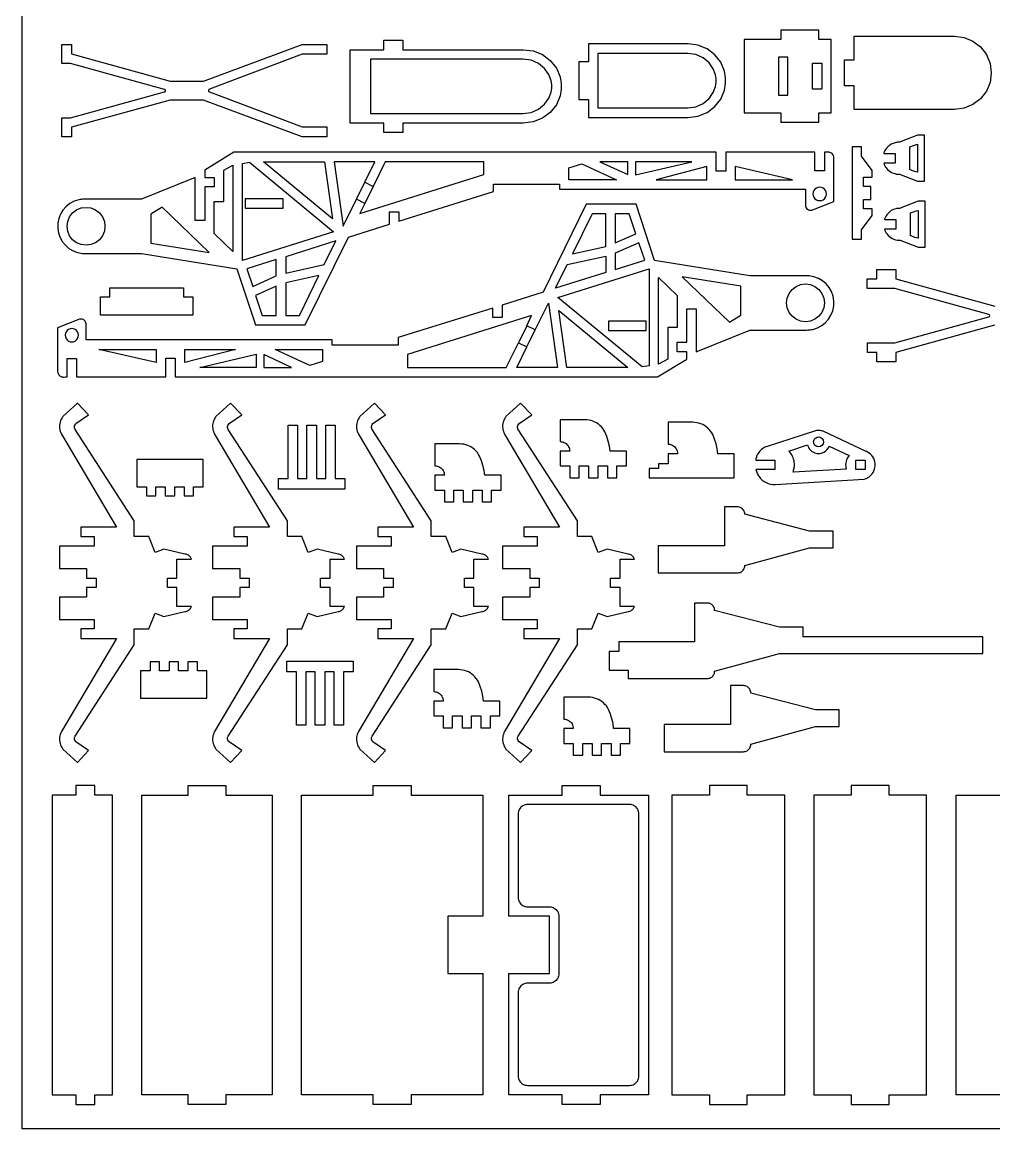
# Model space of a CAD drawing. Extents: x -12 to 65, y -17 to 90.
# Drawn here: x -12.5 to 39, y -17.1 to 41.5 of the extents above; entities that cross this region are included whole.
import ezdxf

# ---------------------------------------------------------------- set-up
doc = ezdxf.new("R2010")
doc.units = 0
doc.header["$MEASUREMENT"] = 0
doc.layers.get('0').update_dxf_attribs({"linetype": 'CONTINUOUS'})
doc.layers.add('ENGRAVE', color=1, linetype='CONTINUOUS')
doc.layers.add('LAYER_1', color=18, linetype='CONTINUOUS')

msp = doc.modelspace()

# ---------------------------------------------------------------- linework, layer by layer
msp.add_lwpolyline([(-12.472, -17.124), (-12.472, 90.411), (64.89, 90.411), (64.89, -17.124)], close=True)
at = {"layer": 'ENGRAVE'}
for points in [[(-0.816, 28.855), (-0.816, 33.983), (-0.437, 34.048), (4.011, 30.369)], [(0.311, 34.079), (3.537, 34.079), (3.959, 31.062)], [(-2.305, 30.272), (-2.305, 31.967), (-1.803, 31.967), (-1.803, 33.631), (-1.317, 33.897), (-1.317, 29.322)], [(-5.667, 29.771), (-2.564, 29.271), (-5.064, 31.674), (-5.667, 31.307)], [(15.893, 26.894), (20.72, 28.408), (20.72, 23.28), (20.341, 23.215)], [(21.221, 23.365), (21.221, 27.941), (22.209, 26.991), (22.209, 25.295), (21.706, 25.295), (21.706, 23.631)], [(22.468, 27.991), (24.968, 25.589), (25.571, 25.956), (25.571, 27.491)], [(16.367, 23.183), (15.944, 26.201), (19.593, 23.183)], [(14.157, -14.806), (14.222, -14.819), (14.287, -14.823), (19.677, -14.823), (19.742, -14.819), (19.806, -14.806), (19.869, -14.785), (19.927, -14.756), (19.982, -14.72), (20.031, -14.677), (20.074, -14.627), (20.111, -14.573), (20.14, -14.514), (20.161, -14.452), (20.174, -14.388), (20.178, -14.322), (20.178, -0.457), (20.174, -0.391), (20.161, -0.327), (20.14, -0.265), (20.111, -0.206), (20.074, -0.152), (20.031, -0.102), (19.982, -0.059), (19.927, -0.023), (19.869, 0.006), (19.806, 0.028), (19.742, 0.04), (19.677, 0.045), (14.287, 0.045), (14.222, 0.04), (14.157, 0.028), (14.095, 0.006), (14.037, -0.023), (13.982, -0.059), (13.933, -0.102), (13.889, -0.152), (13.853, -0.206), (13.824, -0.265), (13.803, -0.327), (13.79, -0.391), (13.786, -0.457), (13.786, -4.868), (13.79, -4.933), (13.803, -4.998), (13.824, -5.06), (13.853, -5.119), (13.889, -5.173), (13.933, -5.223), (13.982, -5.266), (14.037, -5.302), (14.095, -5.331), (14.157, -5.352), (14.222, -5.365), (14.287, -5.369), (15.442, -5.369), (15.508, -5.374), (15.572, -5.386), (15.634, -5.408), (15.693, -5.437), (15.748, -5.473), (15.797, -5.516), (15.84, -5.565), (15.877, -5.62), (15.906, -5.679), (15.927, -5.741), (15.939, -5.805), (15.944, -5.871), (15.944, -8.908), (15.939, -8.974), (15.927, -9.038), (15.906, -9.1), (15.877, -9.159), (15.84, -9.213), (15.797, -9.263), (15.748, -9.306), (15.693, -9.342), (15.634, -9.371), (15.572, -9.392), (15.508, -9.405), (15.442, -9.41), (14.287, -9.41), (14.222, -9.414), (14.157, -9.427), (14.095, -9.448), (14.037, -9.477), (13.982, -9.513), (13.933, -9.556), (13.889, -9.606), (13.853, -9.66), (13.824, -9.719), (13.803, -9.781), (13.79, -9.845), (13.786, -9.911), (13.786, -14.322), (13.79, -14.388), (13.803, -14.452), (13.824, -14.514), (13.853, -14.573), (13.889, -14.627), (13.933, -14.677), (13.982, -14.72), (14.037, -14.756), (14.095, -14.785)]]:
    msp.add_lwpolyline(points, close=True, dxfattribs=at)
for points in [[(5.66, 32.988), (6.193, 34.079), (4.043, 34.079), (4.521, 30.666), (5.219, 32.088)], [(5.668, 31.868), (5.406, 31.334), (11.97, 33.393), (11.97, 34.079), (6.752, 34.079), (6.109, 32.768)], [(14.685, 25.175), (15.383, 26.596), (15.861, 23.183), (13.711, 23.183), (14.244, 24.274)], [(14.236, 25.395), (14.497, 25.929), (7.934, 23.87), (7.934, 23.183), (13.152, 23.183), (13.795, 24.494)]]:
    msp.add_lwpolyline(points, dxfattribs=at)
at = {"layer": 'LAYER_1'}
for points in [[(25.753, 36.665), (27.696, 36.665), (27.696, 36.164), (29.702, 36.164), (29.702, 36.665), (30.36, 36.665), (30.36, 40.549), (29.702, 40.549), (29.702, 41.05), (27.696, 41.05), (27.696, 40.549), (25.753, 40.549)], [(4.898, 36.122), (4.898, 40.009), (6.674, 40.009), (6.674, 40.51), (7.677, 40.51), (7.677, 40.009), (14.05, 40.009), (14.576, 39.943), (15.066, 39.748), (15.487, 39.44), (15.81, 39.037), (16.013, 38.568), (16.061, 38.216), (16.061, 37.915), (16.013, 37.562), (15.81, 37.094), (15.487, 36.691), (15.066, 36.382), (14.576, 36.188), (14.05, 36.122), (7.677, 36.122), (7.677, 35.621), (6.674, 35.621), (6.674, 36.122)], [(31.563, 36.837), (31.563, 38.091), (31.064, 38.091), (31.064, 39.466), (31.563, 39.466), (31.563, 40.722), (36.884, 40.725), (37.387, 40.659), (37.856, 40.465), (38.258, 40.156), (38.567, 39.754), (38.762, 39.286), (38.828, 38.783), (38.762, 38.28), (38.568, 37.811), (38.26, 37.409), (37.857, 37.1), (37.389, 36.906), (36.886, 36.839)], [(-9.864, 35.398), (-10.365, 35.398), (-10.365, 36.399), (-9.916, 36.399), (-4.932, 37.772), (-4.917, 37.777), (-4.905, 37.786), (-4.894, 37.797), (-4.886, 37.81), (-4.881, 37.825), (-4.879, 37.84), (-4.881, 37.856), (-4.886, 37.871), (-4.894, 37.884), (-4.905, 37.895), (-4.917, 37.904), (-4.932, 37.909), (-9.916, 39.286), (-10.365, 39.286), (-10.365, 40.287), (-9.863, 40.287), (-9.863, 39.786), (-4.628, 38.344), (-2.873, 38.344), (2.349, 40.286), (3.659, 40.286), (3.659, 39.767), (2.349, 39.767), (-2.56, 37.911), (-2.574, 37.906), (-2.587, 37.897), (-2.598, 37.886), (-2.606, 37.872), (-2.611, 37.858), (-2.612, 37.842), (-2.611, 37.827), (-2.606, 37.812), (-2.598, 37.799), (-2.587, 37.788), (-2.574, 37.779), (-2.56, 37.773), (2.349, 35.916), (3.659, 35.916), (3.659, 35.398), (2.349, 35.398), (-2.873, 37.341), (-4.628, 37.341), (-9.864, 35.899)], [(17.499, 36.425), (22.784, 36.425), (23.301, 36.491), (23.784, 36.685), (24.198, 36.994), (24.516, 37.396), (24.715, 37.865), (24.763, 38.217), (24.763, 38.519), (24.715, 38.871), (24.516, 39.34), (24.198, 39.742), (23.784, 40.051), (23.301, 40.245), (22.784, 40.311), (17.499, 40.311), (17.499, 39.368), (16.999, 39.368), (16.999, 37.37), (17.499, 37.37)], [(14.472, 39.447), (14.037, 39.509), (5.973, 39.509), (5.973, 36.622), (14.037, 36.622), (14.472, 36.683), (14.86, 36.856), (15.181, 37.121), (15.41, 37.44), (15.535, 37.765), (15.56, 37.969), (15.56, 38.162), (15.535, 38.366), (15.41, 38.691), (15.181, 39.01), (14.86, 39.275)], [(17.999, 36.925), (22.771, 36.925), (23.197, 36.986), (23.577, 37.159), (23.891, 37.423), (24.115, 37.742), (24.237, 38.068), (24.262, 38.271), (24.262, 38.465), (24.237, 38.669), (24.115, 38.994), (23.891, 39.313), (23.577, 39.577), (23.197, 39.75), (22.771, 39.811), (17.999, 39.811)], [(27.562, 37.609), (28.062, 37.609), (28.062, 39.607), (27.562, 39.607)], [(29.359, 37.919), (29.359, 39.294), (29.859, 39.294), (29.859, 37.919)], [(31.466, 29.973), (31.966, 29.973), (31.966, 30.476), (32.522, 31.232), (32.522, 31.576), (32.064, 31.576), (32.064, 32.076), (32.457, 32.076), (32.457, 32.763), (32.064, 32.763), (32.064, 33.263), (32.522, 33.263), (32.522, 33.607), (31.966, 34.363), (31.966, 34.863), (31.466, 34.863)], [(34.522, 33.66), (34.522, 34.866), (34.717, 34.945), (34.92, 35), (34.92, 33.526), (34.852, 33.541), (34.651, 33.604)], [(18.11, 34.079), (19.589, 33.398), (19.589, 34.079)], [(19.992, 33.379), (22.977, 34.079), (19.992, 34.079)], [(16.474, 33.122), (16.474, 33.754), (17.155, 33.967), (18.99, 33.122)], [(21.09, 33.122), (23.769, 33.122), (23.769, 33.822)], [(25.272, 33.122), (28.311, 33.122), (25.272, 33.823)], [(5.219, 32.088), (5.66, 32.988), (6.109, 32.768), (5.668, 31.868)], [(29.495, 32.119), (29.568, 32.063), (29.654, 32.028), (29.746, 32.016), (29.837, 32.028), (29.923, 32.063), (29.996, 32.119), (30.053, 32.193), (30.088, 32.278), (30.1, 32.37), (30.088, 32.462), (30.053, 32.547), (29.996, 32.621), (29.923, 32.677), (29.837, 32.712), (29.746, 32.725), (29.654, 32.712), (29.568, 32.677), (29.495, 32.621), (29.439, 32.547), (29.403, 32.462), (29.391, 32.37), (29.403, 32.278), (29.439, 32.193)], [(-10.058, 30.4), (-10.093, 30.66), (-10.058, 30.919), (-9.958, 31.161), (-9.799, 31.369), (-9.591, 31.528), (-9.349, 31.628), (-9.09, 31.662), (-8.83, 31.628), (-8.588, 31.528), (-8.381, 31.369), (-8.221, 31.161), (-8.121, 30.919), (-8.087, 30.66), (-8.121, 30.4), (-8.221, 30.158), (-8.381, 29.95), (-8.588, 29.791), (-8.83, 29.691), (-9.09, 29.657), (-9.349, 29.691), (-9.591, 29.791), (-9.799, 29.95), (-9.958, 30.158)], [(-0.659, 31.619), (1.346, 31.619), (1.346, 32.12), (-0.659, 32.12)], [(16.663, 29.209), (18.423, 29.593), (18.423, 31.325), (17.7, 31.325)], [(18.925, 29.778), (20.014, 30.265), (19.663, 31.325), (18.925, 31.325)], [(34.786, 30.071), (34.589, 30.146), (34.558, 30.162), (34.558, 31.367), (34.654, 31.41), (34.853, 31.478), (34.956, 31.502), (34.956, 30.027)], [(1.48, 28.182), (3.523, 28.628), (4.138, 29.885), (1.48, 29.051)], [(20.481, 28.857), (20.173, 29.787), (18.925, 29.229), (18.925, 28.368)], [(-0.269, 27.476), (0.979, 28.034), (0.979, 28.894), (-0.577, 28.406)], [(15.765, 27.377), (16.381, 28.634), (18.423, 29.08), (18.423, 28.211)], [(1.48, 25.937), (2.204, 25.937), (3.241, 28.054), (1.48, 27.669)], [(28.125, 26.101), (28.025, 26.343), (27.991, 26.603), (28.025, 26.862), (28.125, 27.104), (28.284, 27.312), (28.492, 27.471), (28.734, 27.572), (28.994, 27.606), (29.253, 27.572), (29.495, 27.471), (29.703, 27.312), (29.862, 27.104), (29.962, 26.862), (29.996, 26.603), (29.962, 26.343), (29.862, 26.101), (29.703, 25.894), (29.495, 25.734), (29.253, 25.634), (28.994, 25.6), (28.734, 25.634), (28.492, 25.734), (28.284, 25.894)], [(-8.324, 25.949), (-8.324, 26.929), (-7.823, 26.929), (-7.823, 27.407), (-3.937, 27.407), (-3.937, 26.929), (-3.436, 26.929), (-3.436, 25.949)], [(0.241, 25.937), (0.979, 25.937), (0.979, 27.484), (-0.111, 26.998)], [(-10.019, 24.585), (-9.933, 24.55), (-9.842, 24.538), (-9.75, 24.55), (-9.664, 24.585), (-9.591, 24.642), (-9.535, 24.715), (-9.499, 24.801), (-9.487, 24.892), (-9.499, 24.984), (-9.535, 25.07), (-9.591, 25.143), (-9.664, 25.199), (-9.75, 25.235), (-9.842, 25.247), (-9.933, 25.235), (-10.019, 25.199), (-10.092, 25.143), (-10.149, 25.07), (-10.184, 24.984), (-10.196, 24.892), (-10.184, 24.801), (-10.149, 24.715), (-10.092, 24.642)], [(13.795, 24.494), (14.244, 24.274), (14.685, 25.175), (14.236, 25.395)], [(18.558, 25.644), (18.558, 25.142), (20.563, 25.142), (20.563, 25.644)], [(-8.408, 24.14), (-5.369, 24.14), (-5.369, 23.44)], [(-3.865, 23.441), (-3.865, 24.14), (-1.186, 24.14)], [(0.914, 24.14), (3.43, 24.14), (3.43, 23.508), (2.749, 23.295)], [(-3.073, 23.183), (-0.088, 23.883), (-0.088, 23.183)], [(0.315, 23.183), (1.794, 23.183), (0.315, 23.864)], [(-10.315, 2.986), (-9.541, 2.266), (-8.952, 2.899), (-9.624, 3.359), (-9.643, 3.38), (-9.673, 3.428), (-9.692, 3.482), (-9.7, 3.538), (-9.695, 3.594), (-9.688, 3.622), (-9.666, 3.674), (-6.536, 8.505), (-6.536, 9.341), (-5.77, 9.341), (-5.429, 10.183), (-4.965, 9.995), (-3.854, 10.266), (-3.806, 10.273), (-3.759, 10.285), (-3.714, 10.304), (-3.671, 10.328), (-3.632, 10.357), (-3.597, 10.39), (-3.566, 10.428), (-3.54, 10.469), (-3.513, 10.535), (-4.276, 10.535), (-4.276, 11.535), (-4.776, 11.535), (-4.776, 12.035), (-4.276, 12.035), (-4.276, 13.036), (-3.513, 13.036), (-3.54, 13.1), (-3.566, 13.141), (-3.597, 13.179), (-3.632, 13.213), (-3.671, 13.242), (-3.714, 13.266), (-3.759, 13.284), (-3.806, 13.297), (-3.854, 13.303), (-4.965, 13.574), (-5.429, 13.386), (-5.77, 14.228), (-6.536, 14.228), (-6.536, 15.064), (-9.666, 19.895), (-9.688, 19.948), (-9.695, 19.975), (-9.7, 20.032), (-9.692, 20.088), (-9.673, 20.141), (-9.643, 20.189), (-9.624, 20.21), (-8.952, 20.67), (-9.541, 21.303), (-10.315, 20.583), (-10.362, 20.516), (-10.402, 20.445), (-10.436, 20.37), (-10.462, 20.293), (-10.48, 20.213), (-10.49, 20.132), (-10.493, 20.05), (-10.487, 19.968), (-10.474, 19.887), (-10.452, 19.808), (-10.424, 19.732), (-10.387, 19.658), (-7.479, 14.728), (-9.368, 14.728), (-9.368, 14.228), (-8.663, 14.228), (-8.663, 13.728), (-10.499, 13.728), (-10.499, 12.536), (-9.058, 12.536), (-9.058, 12.035), (-8.557, 12.035), (-8.557, 11.535), (-9.058, 11.535), (-9.058, 11.033), (-10.499, 11.033), (-10.499, 9.841), (-8.663, 9.841), (-8.663, 9.341), (-9.368, 9.341), (-9.368, 8.841), (-7.479, 8.841), (-10.387, 3.911), (-10.424, 3.838), (-10.452, 3.761), (-10.474, 3.682), (-10.487, 3.601), (-10.493, 3.52), (-10.49, 3.438), (-10.48, 3.357), (-10.462, 3.277), (-10.436, 3.199), (-10.402, 3.124), (-10.362, 3.053)], [(-2.212, 2.986), (-1.439, 2.266), (-0.849, 2.899), (-1.522, 3.359), (-1.557, 3.404), (-1.582, 3.455), (-1.595, 3.51), (-1.596, 3.566), (-1.586, 3.622), (-1.564, 3.674), (1.566, 8.505), (1.566, 9.341), (2.332, 9.341), (2.674, 10.183), (3.137, 9.995), (4.248, 10.266), (4.296, 10.273), (4.343, 10.285), (4.389, 10.304), (4.431, 10.328), (4.47, 10.357), (4.505, 10.39), (4.536, 10.428), (4.562, 10.469), (4.59, 10.535), (3.826, 10.535), (3.826, 11.535), (3.326, 11.535), (3.326, 12.035), (3.826, 12.035), (3.826, 13.036), (4.589, 13.036), (4.562, 13.1), (4.536, 13.141), (4.505, 13.179), (4.47, 13.213), (4.431, 13.242), (4.389, 13.266), (4.343, 13.284), (4.296, 13.297), (4.248, 13.303), (3.137, 13.574), (2.674, 13.386), (2.332, 14.228), (1.566, 14.228), (1.566, 15.064), (-1.564, 19.895), (-1.586, 19.948), (-1.596, 20.003), (-1.595, 20.06), (-1.582, 20.115), (-1.557, 20.166), (-1.522, 20.21), (-0.849, 20.67), (-1.439, 21.303), (-2.212, 20.583), (-2.259, 20.516), (-2.3, 20.445), (-2.333, 20.37), (-2.359, 20.293), (-2.377, 20.213), (-2.388, 20.132), (-2.39, 20.05), (-2.385, 19.968), (-2.371, 19.887), (-2.35, 19.808), (-2.321, 19.732), (-2.285, 19.658), (0.624, 14.728), (-1.266, 14.728), (-1.266, 14.228), (-0.56, 14.228), (-0.56, 13.728), (-2.397, 13.728), (-2.397, 12.536), (-0.956, 12.536), (-0.956, 12.035), (-0.454, 12.035), (-0.454, 11.535), (-0.956, 11.535), (-0.956, 11.033), (-2.397, 11.033), (-2.397, 9.841), (-0.56, 9.841), (-0.56, 9.341), (-1.266, 9.341), (-1.266, 8.841), (0.624, 8.841), (-2.285, 3.911), (-2.321, 3.838), (-2.35, 3.761), (-2.371, 3.682), (-2.385, 3.601), (-2.39, 3.52), (-2.388, 3.438), (-2.377, 3.357), (-2.359, 3.277), (-2.333, 3.199), (-2.3, 3.124), (-2.259, 3.053)], [(5.407, 2.986), (6.181, 2.266), (6.77, 2.899), (6.097, 3.359), (6.079, 3.38), (6.049, 3.428), (6.029, 3.482), (6.024, 3.51), (6.023, 3.566), (6.033, 3.622), (6.056, 3.674), (9.185, 8.505), (9.185, 9.341), (9.952, 9.341), (10.293, 10.183), (10.756, 9.995), (11.867, 10.266), (11.916, 10.273), (11.963, 10.285), (12.008, 10.304), (12.05, 10.328), (12.089, 10.357), (12.125, 10.39), (12.156, 10.428), (12.181, 10.469), (12.209, 10.535), (11.446, 10.535), (11.446, 11.535), (10.946, 11.535), (10.946, 12.035), (11.446, 12.035), (11.446, 13.036), (12.208, 13.036), (12.181, 13.1), (12.156, 13.141), (12.125, 13.179), (12.089, 13.213), (12.05, 13.242), (12.008, 13.266), (11.963, 13.284), (11.916, 13.297), (11.867, 13.303), (10.756, 13.574), (10.293, 13.386), (9.952, 14.228), (9.185, 14.228), (9.185, 15.064), (6.056, 19.895), (6.033, 19.948), (6.023, 20.003), (6.024, 20.06), (6.038, 20.115), (6.062, 20.166), (6.097, 20.21), (6.77, 20.67), (6.181, 21.303), (5.407, 20.583), (5.36, 20.516), (5.319, 20.445), (5.286, 20.37), (5.26, 20.293), (5.242, 20.213), (5.231, 20.132), (5.229, 20.05), (5.235, 19.968), (5.248, 19.887), (5.269, 19.808), (5.298, 19.732), (5.334, 19.658), (8.243, 14.728), (6.354, 14.728), (6.354, 14.228), (7.059, 14.228), (7.059, 13.728), (5.222, 13.728), (5.222, 12.536), (6.664, 12.536), (6.664, 12.035), (7.165, 12.035), (7.165, 11.535), (6.664, 11.535), (6.664, 11.033), (5.222, 11.033), (5.222, 9.841), (7.059, 9.841), (7.059, 9.341), (6.354, 9.341), (6.354, 8.841), (8.243, 8.841), (5.334, 3.911), (5.298, 3.838), (5.269, 3.761), (5.248, 3.682), (5.235, 3.601), (5.229, 3.52), (5.231, 3.438), (5.242, 3.357), (5.26, 3.277), (5.286, 3.199), (5.319, 3.124), (5.36, 3.053)], [(13.913, 2.266), (14.502, 2.899), (13.829, 3.359), (13.811, 3.38), (13.781, 3.428), (13.761, 3.482), (13.756, 3.51), (13.755, 3.566), (13.766, 3.622), (13.788, 3.674), (16.917, 8.505), (16.917, 9.341), (17.684, 9.341), (18.025, 10.183), (18.488, 9.995), (19.599, 10.266), (19.648, 10.273), (19.695, 10.285), (19.74, 10.304), (19.782, 10.328), (19.821, 10.357), (19.857, 10.39), (19.888, 10.428), (19.913, 10.469), (19.941, 10.535), (19.178, 10.535), (19.178, 11.535), (18.678, 11.535), (18.678, 12.035), (19.178, 12.035), (19.178, 13.036), (19.94, 13.036), (19.913, 13.1), (19.888, 13.141), (19.857, 13.179), (19.821, 13.213), (19.782, 13.242), (19.74, 13.266), (19.695, 13.284), (19.648, 13.297), (19.599, 13.303), (18.488, 13.574), (18.025, 13.386), (17.684, 14.228), (16.917, 14.228), (16.917, 15.064), (13.788, 19.895), (13.775, 19.921), (13.759, 19.975), (13.755, 20.003), (13.756, 20.06), (13.77, 20.115), (13.794, 20.166), (13.829, 20.21), (14.502, 20.67), (13.913, 21.303), (13.139, 20.583), (13.092, 20.516), (13.051, 20.445), (13.018, 20.37), (12.992, 20.293), (12.974, 20.213), (12.963, 20.132), (12.961, 20.05), (12.967, 19.968), (12.98, 19.887), (13.001, 19.808), (13.03, 19.732), (13.066, 19.658), (15.975, 14.728), (14.086, 14.728), (14.086, 14.228), (14.791, 14.228), (14.791, 13.728), (12.954, 13.728), (12.954, 12.536), (14.396, 12.536), (14.396, 12.035), (14.897, 12.035), (14.897, 11.535), (14.396, 11.535), (14.396, 11.033), (12.954, 11.033), (12.954, 9.841), (14.791, 9.841), (14.791, 9.341), (14.086, 9.341), (14.086, 8.841), (15.975, 8.841), (13.066, 3.911), (13.03, 3.838), (13.001, 3.761), (12.98, 3.682), (12.967, 3.601), (12.961, 3.52), (12.963, 3.438), (12.974, 3.357), (12.992, 3.277), (13.018, 3.199), (13.051, 3.124), (13.092, 3.053), (13.139, 2.986)], [(1.105, 16.735), (1.105, 17.299), (1.605, 17.299), (1.605, 20.13), (2.105, 20.13), (2.105, 17.299), (2.605, 17.299), (2.605, 20.13), (3.105, 20.13), (3.105, 17.299), (3.605, 17.299), (3.605, 20.13), (4.105, 20.13), (4.105, 17.299), (4.605, 17.299), (4.605, 16.735)], [(16.513, 18.757), (16.012, 18.757), (16.012, 17.974), (16.512, 17.974), (16.512, 17.347), (17.012, 17.347), (17.012, 17.974), (17.512, 17.974), (17.512, 17.347), (18.012, 17.347), (18.012, 17.974), (18.512, 17.974), (18.512, 17.347), (19.012, 17.347), (19.012, 17.974), (19.512, 17.974), (19.512, 18.757), (18.648, 18.757), (18.615, 19.021), (18.555, 19.278), (18.476, 19.529), (18.378, 19.774), (18.324, 19.868), (18.261, 19.957), (18.191, 20.04), (18.113, 20.116), (18.029, 20.185), (17.939, 20.246), (17.843, 20.298), (17.744, 20.342), (17.641, 20.376), (17.535, 20.4), (17.427, 20.415), (17.318, 20.42), (16.012, 20.42), (16.012, 19.259), (16.077, 19.254), (16.141, 19.242), (16.203, 19.221), (16.262, 19.192), (16.317, 19.155), (16.366, 19.112), (16.409, 19.063), (16.446, 19.008), (16.475, 18.949), (16.496, 18.887), (16.509, 18.823)], [(20.716, 17.337), (25.222, 17.337), (25.222, 18.621), (24.359, 18.621), (24.325, 18.885), (24.265, 19.141), (24.186, 19.392), (24.088, 19.637), (24.033, 19.731), (23.97, 19.819), (23.899, 19.901), (23.821, 19.976), (23.737, 20.044), (23.647, 20.105), (23.552, 20.157), (23.453, 20.201), (23.35, 20.236), (23.244, 20.261), (23.137, 20.277), (23.029, 20.283), (21.722, 20.283), (21.722, 19.122), (21.788, 19.118), (21.852, 19.105), (21.914, 19.084), (21.973, 19.055), (22.027, 19.019), (22.077, 18.975), (22.12, 18.926), (22.156, 18.871), (22.185, 18.813), (22.206, 18.75), (22.219, 18.686), (22.223, 18.621), (21.722, 18.621), (21.722, 18.087), (21.216, 18.087), (21.216, 17.837), (20.716, 17.837)], [(9.879, 16.065), (10.379, 16.065), (10.379, 16.692), (10.879, 16.692), (10.879, 16.065), (11.379, 16.065), (11.379, 16.692), (11.879, 16.692), (11.879, 16.065), (12.379, 16.065), (12.379, 16.692), (12.879, 16.692), (12.879, 17.475), (12.016, 17.475), (11.983, 17.739), (11.923, 17.995), (11.843, 18.247), (11.746, 18.492), (11.692, 18.586), (11.629, 18.675), (11.559, 18.758), (11.481, 18.834), (11.397, 18.903), (11.307, 18.963), (11.211, 19.016), (11.112, 19.059), (11.008, 19.093), (10.903, 19.118), (10.795, 19.133), (10.686, 19.138), (9.379, 19.138), (9.379, 17.976), (9.445, 17.972), (9.509, 17.959), (9.571, 17.938), (9.63, 17.909), (9.685, 17.873), (9.734, 17.83), (9.777, 17.78), (9.814, 17.726), (9.843, 17.667), (9.864, 17.605), (9.876, 17.54), (9.881, 17.475), (9.379, 17.475), (9.379, 16.692), (9.879, 16.692)], [(-6.394, 16.871), (-5.894, 16.871), (-5.894, 16.392), (-5.394, 16.392), (-5.394, 16.871), (-4.894, 16.871), (-4.894, 16.392), (-4.394, 16.392), (-4.394, 16.871), (-3.894, 16.871), (-3.894, 16.392), (-3.394, 16.392), (-3.394, 16.871), (-2.894, 16.871), (-2.894, 18.319), (-6.394, 18.319)], [(31.65, 17.778), (31.65, 18.278), (32.15, 18.278), (32.15, 17.778)], [(21.203, 13.75), (21.203, 12.309), (25.386, 12.309), (25.438, 12.312), (25.488, 12.322), (25.536, 12.339), (25.582, 12.362), (25.625, 12.39), (25.663, 12.424), (25.697, 12.462), (25.726, 12.505), (25.748, 12.551), (25.765, 12.599), (25.775, 12.65), (25.778, 12.701), (29.208, 13.642), (30.458, 13.642), (30.458, 14.522), (29.208, 14.522), (25.778, 15.416), (25.775, 15.467), (25.765, 15.517), (25.748, 15.566), (25.726, 15.611), (25.697, 15.654), (25.663, 15.693), (25.625, 15.726), (25.582, 15.755), (25.536, 15.777), (25.488, 15.794), (25.438, 15.804), (25.386, 15.807), (24.703, 15.807), (24.703, 13.75)], [(18.605, 7.16), (19.611, 7.16), (19.611, 6.715), (23.794, 6.715), (23.845, 6.718), (23.896, 6.728), (23.944, 6.744), (23.99, 6.767), (24.033, 6.796), (24.071, 6.829), (24.105, 6.868), (24.133, 6.91), (24.156, 6.956), (24.173, 7.005), (24.183, 7.055), (24.186, 7.106), (27.616, 8.048), (38.39, 8.048), (38.39, 8.928), (28.865, 8.928), (28.865, 9.429), (27.616, 9.429), (24.186, 10.322), (24.183, 10.374), (24.173, 10.424), (24.156, 10.472), (24.133, 10.518), (24.105, 10.561), (24.071, 10.599), (24.033, 10.633), (23.99, 10.662), (23.944, 10.684), (23.896, 10.701), (23.845, 10.711), (23.794, 10.714), (23.111, 10.714), (23.111, 8.657), (19.107, 8.657), (19.107, 8.156), (18.605, 8.156)], [(2.045, 4.241), (2.045, 7.073), (1.545, 7.073), (1.545, 7.636), (5.045, 7.636), (5.045, 7.073), (4.545, 7.073), (4.545, 4.241), (4.045, 4.241), (4.045, 7.073), (3.545, 7.073), (3.545, 4.241), (3.045, 4.241), (3.045, 7.073), (2.545, 7.073), (2.545, 4.241)], [(-6.198, 5.673), (-2.698, 5.673), (-2.698, 7.121), (-3.198, 7.121), (-3.198, 7.599), (-3.698, 7.599), (-3.698, 7.121), (-4.198, 7.121), (-4.198, 7.599), (-4.698, 7.599), (-4.698, 7.121), (-5.198, 7.121), (-5.198, 7.599), (-5.698, 7.599), (-5.698, 7.121), (-6.198, 7.121)], [(9.817, 4.114), (10.317, 4.114), (10.317, 4.741), (10.817, 4.741), (10.817, 4.114), (11.317, 4.114), (11.317, 4.741), (11.817, 4.741), (11.817, 4.114), (12.317, 4.114), (12.317, 4.741), (12.817, 4.741), (12.817, 5.524), (11.954, 5.524), (11.92, 5.788), (11.86, 6.045), (11.781, 6.296), (11.683, 6.541), (11.629, 6.635), (11.567, 6.724), (11.496, 6.807), (11.419, 6.883), (11.334, 6.952), (11.244, 7.013), (11.149, 7.065), (11.049, 7.108), (10.946, 7.143), (10.84, 7.167), (10.733, 7.182), (10.624, 7.187), (9.317, 7.187), (9.317, 6.026), (9.383, 6.021), (9.447, 6.009), (9.509, 5.988), (9.568, 5.959), (9.622, 5.922), (9.672, 5.879), (9.715, 5.83), (9.751, 5.775), (9.78, 5.716), (9.801, 5.654), (9.814, 5.59), (9.818, 5.524), (9.317, 5.524), (9.317, 4.741), (9.817, 4.741)], [(21.521, 4.285), (21.521, 2.843), (25.704, 2.843), (25.755, 2.847), (25.805, 2.857), (25.854, 2.873), (25.9, 2.896), (25.942, 2.924), (25.981, 2.958), (26.015, 2.997), (26.043, 3.039), (26.066, 3.085), (26.082, 3.134), (26.092, 3.184), (26.096, 3.235), (29.526, 4.177), (30.775, 4.177), (30.775, 5.056), (29.526, 5.056), (26.096, 5.95), (26.092, 6.001), (26.082, 6.051), (26.066, 6.1), (26.043, 6.146), (26.015, 6.188), (25.981, 6.227), (25.942, 6.261), (25.9, 6.289), (25.854, 6.312), (25.805, 6.328), (25.755, 6.338), (25.704, 6.342), (25.021, 6.342), (25.021, 4.285)], [(16.702, 2.655), (17.202, 2.655), (17.202, 3.282), (17.702, 3.282), (17.702, 2.655), (18.202, 2.655), (18.202, 3.282), (18.702, 3.282), (18.702, 2.655), (19.202, 2.655), (19.202, 3.282), (19.702, 3.282), (19.702, 4.065), (18.839, 4.065), (18.805, 4.329), (18.745, 4.585), (18.666, 4.837), (18.568, 5.082), (18.514, 5.176), (18.452, 5.265), (18.381, 5.348), (18.304, 5.424), (18.219, 5.493), (18.129, 5.554), (18.034, 5.606), (17.934, 5.649), (17.831, 5.683), (17.725, 5.708), (17.617, 5.723), (17.509, 5.728), (16.202, 5.728), (16.202, 4.566), (16.268, 4.562), (16.332, 4.549), (16.394, 4.528), (16.453, 4.499), (16.507, 4.463), (16.557, 4.42), (16.6, 4.37), (16.636, 4.316), (16.665, 4.257), (16.686, 4.195), (16.699, 4.131), (16.703, 4.065), (16.202, 4.065), (16.202, 3.282), (16.702, 3.282)], [(-10.88, -15.325), (-9.624, -15.325), (-9.624, -15.826), (-8.621, -15.826), (-8.621, -15.325), (-7.693, -15.325), (-7.693, 0.546), (-8.621, 0.546), (-8.621, 1.047), (-9.624, 1.047), (-9.624, 0.546), (-10.88, 0.546)], [(-6.131, -15.325), (-6.131, 0.546), (-3.688, 0.546), (-3.688, 1.047), (-1.683, 1.047), (-1.683, 0.546), (0.76, 0.546), (0.76, -15.325), (-1.683, -15.325), (-1.683, -15.826), (-3.688, -15.826), (-3.688, -15.325)], [(6.108, -15.826), (6.108, -15.325), (2.313, -15.325), (2.313, 0.546), (6.108, 0.546), (6.108, 1.047), (8.113, 1.047), (8.113, 0.546), (11.908, 0.546), (11.908, -5.871), (10.069, -5.871), (10.069, -8.908), (11.908, -8.908), (11.908, -15.325), (8.113, -15.325), (8.113, -15.826)], [(13.285, -15.325), (13.285, -8.908), (15.442, -8.908), (15.442, -5.871), (13.285, -5.871), (13.285, 0.546), (16.117, 0.546), (16.117, 1.047), (18.123, 1.047), (18.123, 0.546), (20.679, 0.546), (20.679, -15.325), (18.123, -15.325), (18.123, -15.826), (16.117, -15.826), (16.117, -15.325)], [(21.919, -15.325), (23.905, -15.325), (23.905, -15.826), (25.911, -15.826), (25.911, -15.325), (27.897, -15.325), (27.897, 0.546), (25.911, 0.546), (25.911, 1.047), (23.905, 1.047), (23.905, 0.546), (21.919, 0.546)], [(29.43, -15.325), (31.416, -15.325), (31.416, -15.826), (33.422, -15.826), (33.422, -15.325), (35.408, -15.325), (35.408, 0.546), (33.422, 0.546), (33.422, 1.047), (31.416, 1.047), (31.416, 0.546), (29.43, 0.546)], [(36.973, -15.325), (36.973, 0.546), (40.426, 0.546), (40.426, 1.047), (42.431, 1.047), (42.431, 0.546), (45.884, 0.546), (45.884, -15.325), (42.431, -15.325), (42.431, -15.826), (40.426, -15.826), (40.426, -15.325)]]:
    msp.add_lwpolyline(points, close=True, dxfattribs=at)
for points in [[(35.296, 33.045), (35.296, 35.481), (34.92, 35.481), (33.972, 35.11, -0.053792), (33.925, 35.106, 0.06757), (33.736, 35.085, 0.134573), (33.356, 34.869, 0.091442), (33.16, 34.587, 0.026852), (33.148, 34.556, 0.018158), (33.135, 34.509), (33.736, 34.509), (33.736, 34.009), (33.135, 34.009, 0.020263), (33.201, 33.859, 0.052267), (33.278, 33.738, 0.21381), (33.892, 33.416, 0.039966), (33.932, 33.417, -0.073157), (33.972, 33.415), (34.92, 33.045)], [(-1.105, 28.406), (-0.122, 25.436), (2.517, 25.436), (4.798, 30.092), (6.967, 30.773), (6.967, 31.431), (7.469, 31.431), (7.469, 30.93), (12.471, 32.499), (12.471, 32.892), (15.972, 32.892), (15.972, 32.621), (28.994, 32.621, -0.002863), (28.99, 32.064, 0.011045), (28.994, 31.765, 0.190421), (29.069, 31.59, 0.190421), (29.244, 31.514, 0.008181), (29.322, 31.513, 0.046914), (29.336, 31.514), (30.497, 31.972), (30.497, 34.279, 0.193592), (30.398, 34.508, 0.165668), (30.247, 34.58, 0.040611), (30.159, 34.584, -0.010523), (29.996, 34.58), (29.996, 33.601), (29.495, 33.601), (29.495, 34.58), (24.771, 34.58), (24.771, 33.581), (24.27, 33.581), (24.27, 34.58), (-1.258, 34.58), (-2.807, 33.637), (-2.806, 33.246), (-2.305, 33.246), (-2.305, 32.744), (-2.807, 32.745), (-2.807, 30.968), (-3.307, 30.968), (-3.308, 33.246), (-6.152, 32.096), (-9.09, 32.096, 0.019668), (-9.334, 32.084, 0.033667), (-9.475, 32.062, 0.853868), (-9.283, 29.224, 0.016829), (-9.255, 29.223, 0.002839), (-9.09, 29.22), (-6.152, 29.22)], [(-10.092, 22.682), (-10.092, 23.662), (-9.591, 23.662), (-9.591, 22.682), (-4.867, 22.682), (-4.867, 23.682), (-4.366, 23.682), (-4.366, 22.682), (21.162, 22.682), (22.711, 23.626), (22.71, 24.016), (22.208, 24.017), (22.209, 24.518), (22.711, 24.517), (22.711, 26.295), (23.211, 26.295), (23.212, 24.016), (26.056, 25.166), (28.994, 25.166, 0.019668), (29.237, 25.179, 0.033667), (29.378, 25.201, 0.36885), (30.494, 26.701, 0.368849), (29.187, 28.038, 0.016829), (29.159, 28.04, 0.002839), (28.994, 28.043), (26.056, 28.043), (21.009, 28.856), (20.025, 31.827), (17.387, 31.827), (15.106, 27.17), (12.937, 26.49), (12.937, 25.831), (12.435, 25.831), (12.435, 26.333), (7.433, 24.763), (7.433, 24.37), (3.931, 24.37), (3.931, 24.642), (-9.09, 24.642, -0.002863), (-9.087, 25.198, 0.011045), (-9.09, 25.498, 0.190421), (-9.166, 25.672, 0.190421), (-9.34, 25.748, 0.008181), (-9.418, 25.749, 0.046914), (-9.432, 25.748), (-10.594, 25.291), (-10.594, 22.983, 0.193592), (-10.494, 22.755, 0.165668), (-10.343, 22.682, 0.040611), (-10.255, 22.679, -0.010523)], [(35.332, 29.547), (35.332, 31.982), (34.956, 31.982), (34.007, 31.612, -0.053792), (33.96, 31.608, 0.06757), (33.771, 31.586, 0.154821), (33.345, 31.322, 0.074243), (33.191, 31.077, 0.027195), (33.179, 31.044, 0.027972), (33.17, 31.011), (33.771, 31.011), (33.771, 30.511), (33.17, 30.511, 0.020263), (33.237, 30.361, 0.052267), (33.313, 30.24, 0.21381), (33.928, 29.918, 0.039966), (33.968, 29.919, -0.073157), (34.007, 29.917), (34.956, 29.547)], [(26.373, 18.278), (27.369, 18.278), (27.369, 17.778), (26.373, 17.778, 0.016449), (26.427, 17.605, 0.076543), (26.534, 17.404, 0.119072), (26.907, 17.095, 0.116789), (27.389, 16.987), (32.096, 17.272, 0.061524), (32.208, 17.307, 0.059423), (32.383, 17.414, 0.250186), (32.68, 18.087, 0.250186), (32.285, 18.709, 0.012904), (32.27, 18.717, 0.00354), (32.213, 18.745), (29.921, 19.809, 0.079054), (29.725, 19.853, 0.080221), (29.529, 19.835), (26.914, 18.988, 0.079665), (26.672, 18.845, 0.074679), (26.473, 18.621, 0.030684), (26.434, 18.553, 0.035288), (26.408, 18.489, 0.009209), (26.378, 18.392, 0.034821), (26.373, 18.366, 0.052258), (26.371, 18.322, -0.017405)], [(29.479, 19.084, -0.967799), (29.884, 19.417, -0.967799), (29.501, 19.058, -0.016364), (29.49, 19.07, -0.016364)], [(28.109, 18.762), (29.098, 19.081, 0.054826), (29.172, 18.919, 0.127672), (29.381, 18.714, 0.198912), (29.846, 18.652, 0.19941), (30.217, 18.938, 0.025267), (30.236, 18.974, -0.008421), (30.253, 19.012), (31.299, 18.526, 0.104495), (31.142, 18.21, 0.112436), (31.133, 17.882, 0.021636), (31.144, 17.838, -0.007211), (31.156, 17.793), (28.343, 17.635, 0.008878), (28.391, 17.846, 0.065383), (28.409, 18.085, 0.078347), (28.34, 18.406, 0.079906), (28.179, 18.684, 0.016985), (28.144, 18.723, -0.005661)]]:
    msp.add_lwpolyline(points, format="xyb", close=True, dxfattribs=at)
msp.add_lwpolyline([(39.007, 25.427), (33.771, 23.985), (33.771, 23.483), (32.769, 23.483), (32.769, 23.983), (32.268, 23.983), (32.268, 24.485), (33.72, 24.485), (38.703, 25.857, 0.322393), (38.753, 25.926, 0.322302), (38.703, 25.995), (33.72, 27.371), (32.267, 27.371), (32.267, 27.871), (32.769, 27.871), (32.769, 28.37), (33.773, 28.37), (33.773, 27.871), (39.008, 26.429)], format="xyb", dxfattribs=at)

doc.saveas('drawing.dxf')
